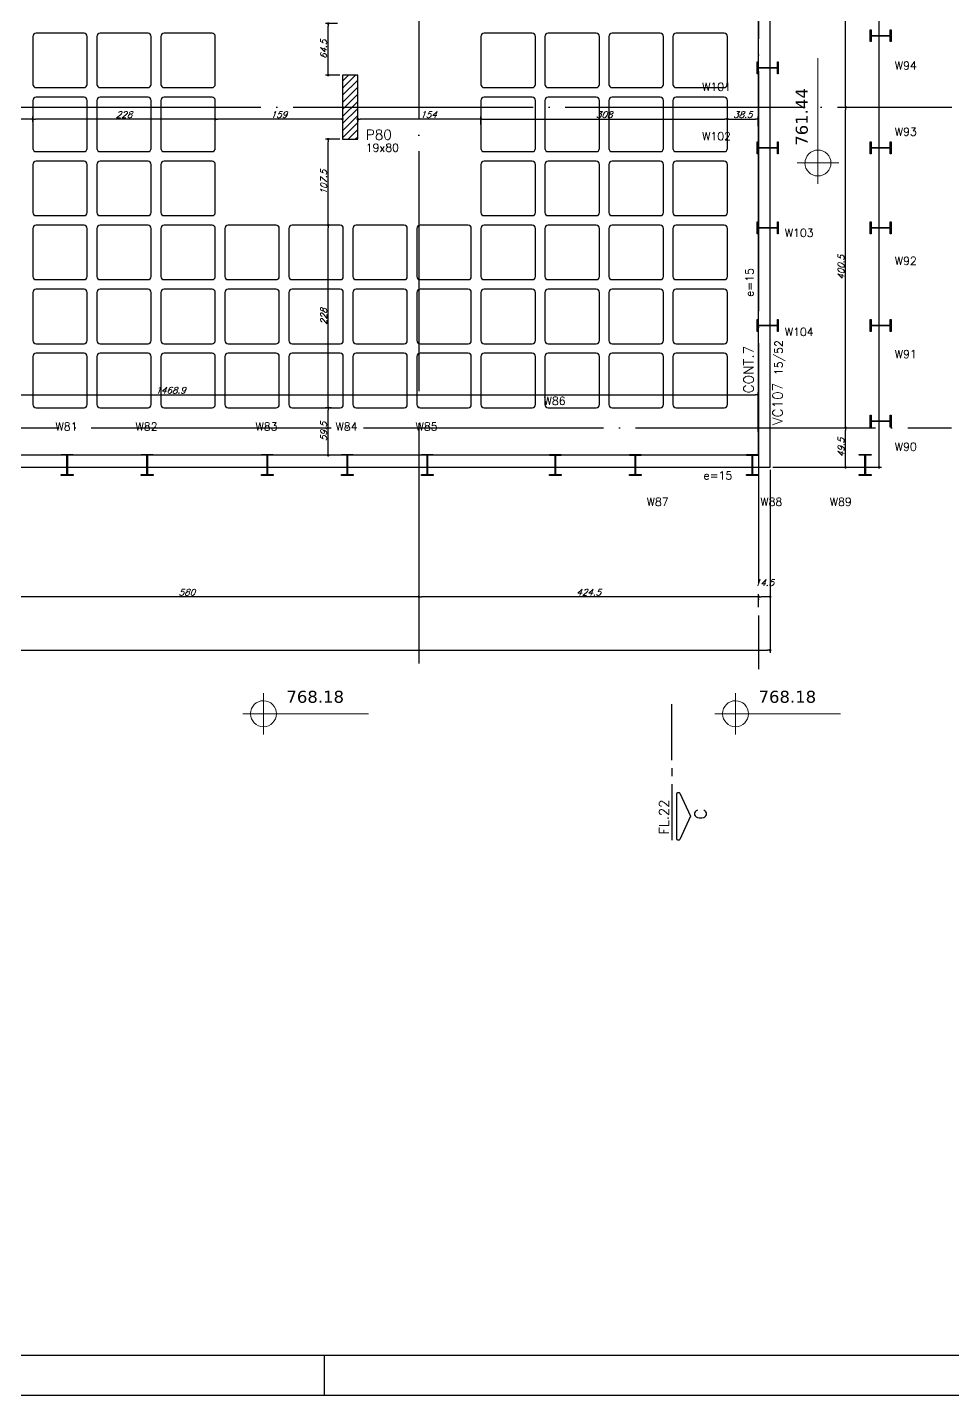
# Model space of a CAD drawing. Extents: x -4172 to 5482, y -2094 to 2406.
# Drawn here: x 2336 to 3492, y -2094 to -385 of the extents above; entities that cross this region are included whole.
import ezdxf
from ezdxf.enums import TextEntityAlignment as Align

# ---------------------------------------------------------------- set-up
doc = ezdxf.new("R2010")
doc.units = 0
doc.header["$LTSCALE"] = 50
doc.header["$MEASUREMENT"] = 0
doc.linetypes.add('EIXO', pattern=[6.8, 6, -0.4, 0, -0.4])
doc.layers.get('0').update_dxf_attribs({"linetype": 'CONTINUOUS'})
doc.layers.get('DEFPOINTS').update_dxf_attribs({"linetype": 'CONTINUOUS'})
for name, color, linetype in [('251', 5, 'CONTINUOUS'), ('F-CORTE-INDICAÇÃO', 4, 'CONTINUOUS'), ('F-COTAS', 106, 'CONTINUOUS'), ('F-CUBETA', 1, 'CONTINUOUS'), ('F-EIXO', 12, 'EIXO'), ('F-MARGEM', 1, 'CONTINUOUS'), ('F-PARC-DIM', 2, 'CONTINUOUS'), ('F-PARC-NOME', 4, 'CONTINUOUS'), ('F-PERFIL - W310x52', 4, 'CONTINUOUS'), ('F-PERFIL- W250x38.5', 4, 'CONTINUOUS'), ('F-PILARES-DIM', 172, 'CONTINUOUS'), ('F-PILARES-HACH', 174, 'CONTINUOUS'), ('F-PILARES-NOME', 170, 'CONTINUOUS'), ('F-PILARES-S', 170, 'CONTINUOUS'), ('F-TEXTO', 6, 'CONTINUOUS'), ('F-VIGAS', 3, 'CONTINUOUS'), ('F-VIGAS-DIM', 2, 'CONTINUOUS'), ('F-VIGAS-NOME', 4, 'CONTINUOUS')]:
    doc.layers.add(name, color=color, linetype=linetype)
doc.layers.add('A-ANNO-NOTE', color=253, linetype='CONTINUOUS', lineweight=9)
doc.styles.add('CP-TEXT-INCL', font='romans.shx', dxfattribs={"oblique": 20})
doc.styles.add('MCP', font='romans.shx')
doc.styles.add('ROMANS', font='romans.shx')
doc.styles.get("Standard").update_dxf_attribs({"font": 'ROMANS.SHX'})
doc.styles.add('Verdana_3', font='verdana.ttf', dxfattribs={"height": 20})
doc.dimstyles.new('CP-COTAS-50', dxfattribs={"dimscale": 0.64, "dimtxt": 12.5, "dimasz": 5, "dimexe": 5, "dimexo": 5, "dimgap": 2.5, "dimtad": 1, "dimdec": 1, "dimdsep": 46, "dimtxsty": 'CP-TEXT-INCL', "dimblk1": 'DOT', "dimblk2": 'DOT', "dimsah": 1, "dimcen": 9, "dimclrd": 256, "dimclre": 256, "dimclrt": 256, "dimadec": 0, "dimazin": 0, "dimtfac": 1, "dimtdec": 1, "dimtmove": 2, "dimatfit": 3, "dimldrblk": 'DOT', "dimfxl": 0, "dimtolj": 1, "dimarcsym": 0})

# ---------------------------------------------------------------- blocks, each defined once
blk = doc.blocks.new('_VAONER063650636500869008690')
at = {"layer": '251', "color": 1}
for p, q in [((-34, 30), (-34, -30)), ((30, 34), (-30, 34)), ((34, -30), (34, 30)), ((-30, -34), (30, -34))]:
    blk.add_line(p, q, dxfattribs=at)
for centre, start, end in [((-30, 30), 90, 180), ((30, 30), 0, 90), ((-30, -30), 180, 270), ((30, -30), 270, 0)]:
    blk.add_arc(centre, 4, start, end, dxfattribs=at)
blk = doc.blocks.new('*U6')
at = {"layer": 'F-EIXO'}
blk.add_line((0, 0), (0, -3027.9), dxfattribs=at)
at = {"layer": 'F-TEXTO', "style": 'ROMANS'}
blk.add_attdef('EIXO', text='', height=17.5, rotation=360, dxfattribs=at).set_placement((0, 28.2), align=Align.MIDDLE_CENTER)
blk = doc.blocks.new('*U4')
at = {"layer": 'F-EIXO'}
blk.add_line((0, 0), (7197, 0), dxfattribs=at)
at = {"layer": 'F-TEXTO', "style": 'ROMANS'}
blk.add_attdef('EIXO', text='', height=17.5, dxfattribs=at).set_placement((-28.2072, 0), align=Align.MIDDLE_CENTER)
blk = doc.blocks.new('*U5')
at = {"layer": 'F-EIXO'}
blk.add_line((0, 0), (7285, 0), dxfattribs=at)
at = {"layer": 'F-TEXTO', "style": 'ROMANS'}
blk.add_attdef('EIXO', text='', height=17.5, dxfattribs=at).set_placement((-28.2072, 0), align=Align.MIDDLE_CENTER)
blk = doc.blocks.new('*U12')
at = {"layer": 'F-EIXO'}
blk.add_line((0, 0), (0, -3127.9), dxfattribs=at)
at = {"layer": 'F-TEXTO', "style": 'ROMANS'}
blk.add_attdef('EIXO', text='', height=17.5, rotation=360, dxfattribs=at).set_placement((0, 28.2), align=Align.MIDDLE_CENTER)
blk = doc.blocks.new('*U24')
at = {"layer": 'F-CORTE-INDICAÇÃO'}
for p, q in [((70, 0), (0, 0)), ((80, 0), (90, 0)), ((100, 0), (170, 0))]:
    blk.add_line(p, q, dxfattribs=at)
blk.add_lwpolyline([(112, 6, -0.802585), (111.2, 9.8), (140, 23.3), (168.8, 9.8, -0.802585), (168, 6)], format="xyb", close=True, dxfattribs=at)
at = {"layer": 'F-CORTE-INDICAÇÃO', "style": 'ROMANS'}
blk.add_attdef('CORTE', text='', height=15, dxfattribs=at).set_placement((140, 35.8), align=Align.MIDDLE_CENTER)
at = {"layer": 'F-CORTE-INDICAÇÃO', "color": 2, "style": 'ROMANS'}
blk.add_attdef('FOLHA', text='', height=12, dxfattribs=at).set_placement((80.5, -10), align=Align.MIDDLE_CENTER)
blk = doc.blocks.new('A0-4L_900')
at = {"layer": 'F-MARGEM', "color": 2}
blk.add_line((137.4, 1), (137.4, 0), dxfattribs=at)
blk.add_lwpolyline([(0, 0), (0, 90), (192.9, 90), (192.9, 0)], close=True, dxfattribs=at)
at = {"layer": 'F-MARGEM', "color": 7}
blk.add_lwpolyline([(2.5, 89), (191.9, 89), (191.9, 1), (2.5, 1)], close=True, dxfattribs=at)
blk = doc.blocks.new('_DOT')
at = {"color": 0, "linetype": 'ByBlock'}
blk.add_line((-0.5, 0), (-1, 0), dxfattribs=at)
at = {"color": 0, "linetype": 'ByBlock', "const_width": 0.5}
blk.add_lwpolyline([(-0.25, 0, 1), (0.25, 0, 1)], format="xyb", close=True, dxfattribs=at)
blk = doc.blocks.new('*D46')
at = {"layer": 'DEFPOINTS', "color": 0, "linetype": 'Continuous', "transparency": 16777216}
for p in [(-3540, -934.5), (3264.5, -934.5), (3264.5, -1162.9)]:
    blk.add_point(p, dxfattribs=at)
at = {"layer": 'F-COTAS', "linetype": 'Continuous', "lineweight": -2, "transparency": 16777216}
for p, q in [((-3540, -937.7), (-3540, -1166.1)), ((3264.5, -937.7), (3264.5, -1166.1)), ((-3536.8, -1162.9), (3261.3, -1162.9))]:
    blk.add_line(p, q, dxfattribs=at)
at = {"layer": 'F-COTAS', "linetype": 'Continuous', "lineweight": -2, "transparency": 16777216, "xscale": 3.2, "yscale": 3.2, "zscale": 3.2, "rotation": 180}
blk.add_blockref('_DOT', (-3540, -1162.9), dxfattribs=at)
at = {"layer": 'F-COTAS', "linetype": 'Continuous', "lineweight": -2, "transparency": 16777216, "xscale": 3.2, "yscale": 3.2, "zscale": 3.2}
blk.add_blockref('_DOT', (3264.5, -1162.9), dxfattribs=at)
at = {"layer": 'F-COTAS', "linetype": 'Continuous', "transparency": 16777216, "insert": (-137.8, -1157.3), "char_height": 8, "attachment_point": 5, "style": 'CP-TEXT-INCL'}
blk.add_mtext('\\A1;6804.5', dxfattribs=at)
blk = doc.blocks.new('*D47')
at = {"layer": 'DEFPOINTS', "color": 0, "linetype": 'Continuous', "transparency": 16777216}
for p in [(3264.5, -934.5), (3250, -1096.2), (3250, -1112.5)]:
    blk.add_point(p, dxfattribs=at)
at = {"layer": 'F-COTAS', "linetype": 'Continuous', "lineweight": -2, "transparency": 16777216}
for p, q in [((3264.5, -937.7), (3264.5, -1099.4)), ((3250, -1109.3), (3250, -1093)), ((3261.3, -1096.2), (3253.2, -1096.2))]:
    blk.add_line(p, q, dxfattribs=at)
at = {"layer": 'F-COTAS', "linetype": 'Continuous', "lineweight": -2, "transparency": 16777216, "xscale": 3.2, "yscale": 3.2, "zscale": 3.2, "rotation": 180}
blk.add_blockref('_DOT', (3250, -1096.2), dxfattribs=at)
at = {"layer": 'F-COTAS', "linetype": 'Continuous', "lineweight": -2, "transparency": 16777216, "xscale": 3.2, "yscale": 3.2, "zscale": 3.2}
blk.add_blockref('_DOT', (3264.5, -1096.2), dxfattribs=at)
at = {"layer": 'F-COTAS', "linetype": 'Continuous', "transparency": 16777216, "insert": (3257.2, -1078.6), "char_height": 8, "attachment_point": 5, "style": 'CP-TEXT-INCL'}
blk.add_mtext('\\A1;14.5', dxfattribs=at)
blk = doc.blocks.new('*D48')
at = {"layer": 'DEFPOINTS', "color": 0, "linetype": 'Continuous', "transparency": 16777216}
for p in [(2825.5, -1096.2), (2825.5, -1096.2), (3250, -1112.5)]:
    blk.add_point(p, dxfattribs=at)
at = {"layer": 'F-COTAS', "linetype": 'Continuous', "lineweight": -2, "transparency": 16777216}
for p, q in [((3250, -1109.3), (3250, -1093)), ((3246.8, -1096.2), (2828.7, -1096.2))]:
    blk.add_line(p, q, dxfattribs=at)
at = {"layer": 'F-COTAS', "linetype": 'Continuous', "lineweight": -2, "transparency": 16777216, "xscale": 3.2, "yscale": 3.2, "zscale": 3.2, "rotation": 180}
blk.add_blockref('_DOT', (2825.5, -1096.2), dxfattribs=at)
at = {"layer": 'F-COTAS', "linetype": 'Continuous', "lineweight": -2, "transparency": 16777216, "xscale": 3.2, "yscale": 3.2, "zscale": 3.2}
blk.add_blockref('_DOT', (3250, -1096.2), dxfattribs=at)
at = {"layer": 'F-COTAS', "linetype": 'Continuous', "transparency": 16777216, "insert": (3037.7, -1090.6), "char_height": 8, "attachment_point": 5, "style": 'CP-TEXT-INCL'}
blk.add_mtext('\\A1;424.5', dxfattribs=at)
blk = doc.blocks.new('*D49')
at = {"layer": 'DEFPOINTS', "color": 0, "linetype": 'Continuous', "transparency": 16777216}
for p in [(2245.5, -1096.2), (2245.5, -1107.8), (2825.5, -1096.2)]:
    blk.add_point(p, dxfattribs=at)
at = {"layer": 'F-COTAS', "linetype": 'Continuous', "lineweight": -2, "transparency": 16777216}
for p, q in [((2245.5, -1104.6), (2245.5, -1093)), ((2822.3, -1096.2), (2248.7, -1096.2))]:
    blk.add_line(p, q, dxfattribs=at)
at = {"layer": 'F-COTAS', "linetype": 'Continuous', "lineweight": -2, "transparency": 16777216, "xscale": 3.2, "yscale": 3.2, "zscale": 3.2, "rotation": 180}
blk.add_blockref('_DOT', (2245.5, -1096.2), dxfattribs=at)
at = {"layer": 'F-COTAS', "linetype": 'Continuous', "lineweight": -2, "transparency": 16777216, "xscale": 3.2, "yscale": 3.2, "zscale": 3.2}
blk.add_blockref('_DOT', (2825.5, -1096.2), dxfattribs=at)
at = {"layer": 'F-COTAS', "linetype": 'Continuous', "transparency": 16777216, "insert": (2535.5, -1090.6), "char_height": 8, "attachment_point": 5, "style": 'CP-TEXT-INCL'}
blk.add_mtext('\\A1;580', dxfattribs=at)
blk = doc.blocks.new('*D69')
at = {"layer": 'DEFPOINTS', "color": 0, "linetype": 'Continuous', "transparency": 16777216}
for p in [(3249.5, 1664.5), (3400.5, 1664.5), (3264.5, -934.5)]:
    blk.add_point(p, dxfattribs=at)
at = {"layer": 'F-COTAS', "linetype": 'Continuous', "lineweight": -2, "transparency": 16777216}
for p, q in [((3252.7, 1664.5), (3403.7, 1664.5)), ((3400.5, -931.3), (3400.5, 1661.3)), ((3267.7, -934.5), (3403.7, -934.5))]:
    blk.add_line(p, q, dxfattribs=at)
at = {"layer": 'F-COTAS', "linetype": 'Continuous', "lineweight": -2, "transparency": 16777216, "xscale": 3.2, "yscale": 3.2, "zscale": 3.2}
for p, rotation in [((3400.5, 1664.5), 90), ((3400.5, -934.5), 270)]:
    blk.add_blockref('_DOT', p, dxfattribs=dict(at, rotation=rotation))
at = {"layer": 'F-COTAS', "linetype": 'Continuous', "transparency": 16777216, "insert": (3394.9, 365), "char_height": 8, "attachment_point": 5, "rotation": 90, "style": 'CP-TEXT-INCL'}
blk.add_mtext('\\A1;2599', dxfattribs=at)
blk = doc.blocks.new('*D70')
at = {"layer": 'DEFPOINTS', "color": 0, "linetype": 'Continuous', "transparency": 16777216}
for p in [(3353, -885), (3358.7, -885), (3264.5, -934.5)]:
    blk.add_point(p, dxfattribs=at)
at = {"layer": 'F-COTAS', "linetype": 'Continuous', "lineweight": -2, "transparency": 16777216}
for p, q in [((3356.2, -885), (3361.9, -885)), ((3358.7, -931.3), (3358.7, -888.2)), ((3267.7, -934.5), (3361.9, -934.5))]:
    blk.add_line(p, q, dxfattribs=at)
at = {"layer": 'F-COTAS', "linetype": 'Continuous', "lineweight": -2, "transparency": 16777216, "xscale": 3.2, "yscale": 3.2, "zscale": 3.2}
for p, rotation in [((3358.7, -885), 90), ((3358.7, -934.5), 270)]:
    blk.add_blockref('_DOT', p, dxfattribs=dict(at, rotation=rotation))
at = {"layer": 'F-COTAS', "linetype": 'Continuous', "transparency": 16777216, "insert": (3353.1, -909.8), "char_height": 8, "attachment_point": 5, "rotation": 90, "style": 'CP-TEXT-INCL'}
blk.add_mtext('\\A1;49.5', dxfattribs=at)
blk = doc.blocks.new('*D71')
at = {"layer": 'DEFPOINTS', "color": 0, "linetype": 'Continuous', "transparency": 16777216}
for p in [(3358.7, -484.5), (3358.7, -484.5), (3353, -885)]:
    blk.add_point(p, dxfattribs=at)
at = {"layer": 'F-COTAS', "linetype": 'Continuous', "lineweight": -2, "transparency": 16777216}
for p, q in [((3358.7, -881.8), (3358.7, -487.7)), ((3356.2, -885), (3361.9, -885))]:
    blk.add_line(p, q, dxfattribs=at)
at = {"layer": 'F-COTAS', "linetype": 'Continuous', "lineweight": -2, "transparency": 16777216, "xscale": 3.2, "yscale": 3.2, "zscale": 3.2}
for p, rotation in [((3358.7, -484.5), 90), ((3358.7, -885), 270)]:
    blk.add_blockref('_DOT', p, dxfattribs=dict(at, rotation=rotation))
at = {"layer": 'F-COTAS', "linetype": 'Continuous', "transparency": 16777216, "insert": (3353.1, -684.8), "char_height": 8, "attachment_point": 5, "rotation": 90, "style": 'CP-TEXT-INCL'}
blk.add_mtext('\\A1;400.5', dxfattribs=at)
blk = doc.blocks.new('*D72')
at = {"layer": 'DEFPOINTS', "color": 0, "linetype": 'Continuous', "transparency": 16777216}
for p in [(3358.7, -117), (3374.7, -117), (3358.7, -484.5)]:
    blk.add_point(p, dxfattribs=at)
at = {"layer": 'F-COTAS', "linetype": 'Continuous', "lineweight": -2, "transparency": 16777216}
for p, q in [((3371.5, -117), (3355.5, -117)), ((3358.7, -481.3), (3358.7, -120.2))]:
    blk.add_line(p, q, dxfattribs=at)
at = {"layer": 'F-COTAS', "linetype": 'Continuous', "lineweight": -2, "transparency": 16777216, "xscale": 3.2, "yscale": 3.2, "zscale": 3.2}
for p, rotation in [((3358.7, -117), 90), ((3358.7, -484.5), 270)]:
    blk.add_blockref('_DOT', p, dxfattribs=dict(at, rotation=rotation))
at = {"layer": 'F-COTAS', "linetype": 'Continuous', "transparency": 16777216, "insert": (3353.1, -300.8), "char_height": 8, "attachment_point": 5, "rotation": 90, "style": 'CP-TEXT-INCL'}
blk.add_mtext('\\A1;367.5', dxfattribs=at)
blk = doc.blocks.new('*D189')
at = {"layer": 'DEFPOINTS', "color": 0, "linetype": 'Continuous', "transparency": 16777216}
for p in [(2749, -496.9), (2749, -499.3), (2903, -496.9)]:
    blk.add_point(p, dxfattribs=at)
at = {"layer": 'F-COTAS', "linetype": 'Continuous', "lineweight": -2, "transparency": 16777216}
for p, q in [((2749, -500.1), (2749, -502.5)), ((2899.8, -499.3), (2752.2, -499.3)), ((2903, -500.1), (2903, -502.5))]:
    blk.add_line(p, q, dxfattribs=at)
at = {"layer": 'F-COTAS', "linetype": 'Continuous', "lineweight": -2, "transparency": 16777216, "xscale": 3.2, "yscale": 3.2, "zscale": 3.2, "rotation": 180}
blk.add_blockref('_DOT', (2749, -499.3), dxfattribs=at)
at = {"layer": 'F-COTAS', "linetype": 'Continuous', "lineweight": -2, "transparency": 16777216, "xscale": 3.2, "yscale": 3.2, "zscale": 3.2}
blk.add_blockref('_DOT', (2903, -499.3), dxfattribs=at)
at = {"layer": 'F-COTAS', "linetype": 'Continuous', "transparency": 16777216, "insert": (2837.4, -493.7), "char_height": 8, "attachment_point": 5, "style": 'CP-TEXT-INCL'}
blk.add_mtext('\\A1;154', dxfattribs=at)
blk = doc.blocks.new('*D190')
at = {"layer": 'DEFPOINTS', "color": 0, "linetype": 'Continuous', "transparency": 16777216}
for p in [(2903, -509.3), (3211, -499.3), (3211, -509.3)]:
    blk.add_point(p, dxfattribs=at)
at = {"layer": 'F-COTAS', "linetype": 'Continuous', "lineweight": -2, "transparency": 16777216}
for p, q in [((2903, -506.1), (2903, -496.1)), ((2906.2, -499.3), (3207.8, -499.3)), ((3211, -506.1), (3211, -496.1))]:
    blk.add_line(p, q, dxfattribs=at)
at = {"layer": 'F-COTAS', "linetype": 'Continuous', "lineweight": -2, "transparency": 16777216, "xscale": 3.2, "yscale": 3.2, "zscale": 3.2, "rotation": 180}
blk.add_blockref('_DOT', (2903, -499.3), dxfattribs=at)
at = {"layer": 'F-COTAS', "linetype": 'Continuous', "lineweight": -2, "transparency": 16777216, "xscale": 3.2, "yscale": 3.2, "zscale": 3.2}
blk.add_blockref('_DOT', (3211, -499.3), dxfattribs=at)
at = {"layer": 'F-COTAS', "linetype": 'Continuous', "transparency": 16777216, "insert": (3057, -493.7), "char_height": 8, "attachment_point": 5, "style": 'CP-TEXT-INCL'}
blk.add_mtext('\\A1;308', dxfattribs=at)
blk = doc.blocks.new('*D191')
at = {"layer": 'DEFPOINTS', "color": 0, "linetype": 'Continuous', "transparency": 16777216}
for p in [(3211, -511.3), (3249.5, -499.3), (3249.5, -511.3)]:
    blk.add_point(p, dxfattribs=at)
at = {"layer": 'F-COTAS', "linetype": 'Continuous', "lineweight": -2, "transparency": 16777216}
for p, q in [((3211, -508.1), (3211, -496.1)), ((3214.2, -499.3), (3246.3, -499.3)), ((3249.5, -508.1), (3249.5, -496.1))]:
    blk.add_line(p, q, dxfattribs=at)
at = {"layer": 'F-COTAS', "linetype": 'Continuous', "lineweight": -2, "transparency": 16777216, "xscale": 3.2, "yscale": 3.2, "zscale": 3.2, "rotation": 180}
blk.add_blockref('_DOT', (3211, -499.3), dxfattribs=at)
at = {"layer": 'F-COTAS', "linetype": 'Continuous', "lineweight": -2, "transparency": 16777216, "xscale": 3.2, "yscale": 3.2, "zscale": 3.2}
blk.add_blockref('_DOT', (3249.5, -499.3), dxfattribs=at)
at = {"layer": 'F-COTAS', "linetype": 'Continuous', "transparency": 16777216, "insert": (3230.2, -493.7), "char_height": 8, "attachment_point": 5, "style": 'CP-TEXT-INCL'}
blk.add_mtext('\\A1;38.5', dxfattribs=at)
blk = doc.blocks.new('*D192')
at = {"layer": 'DEFPOINTS', "color": 0, "linetype": 'Continuous', "transparency": 16777216}
for p in [(2571, -499.3), (2571, -499.3), (2730, -499.3)]:
    blk.add_point(p, dxfattribs=at)
at = {"layer": 'F-COTAS', "linetype": 'Continuous', "lineweight": -2, "transparency": 16777216}
blk.add_line((2726.8, -499.3), (2574.2, -499.3), dxfattribs=at)
at = {"layer": 'F-COTAS', "linetype": 'Continuous', "lineweight": -2, "transparency": 16777216, "xscale": 3.2, "yscale": 3.2, "zscale": 3.2, "rotation": 180}
blk.add_blockref('_DOT', (2571, -499.3), dxfattribs=at)
at = {"layer": 'F-COTAS', "linetype": 'Continuous', "lineweight": -2, "transparency": 16777216, "xscale": 3.2, "yscale": 3.2, "zscale": 3.2}
blk.add_blockref('_DOT', (2730, -499.3), dxfattribs=at)
at = {"layer": 'F-COTAS', "linetype": 'Continuous', "transparency": 16777216, "insert": (2650.5, -493.7), "char_height": 8, "attachment_point": 5, "style": 'CP-TEXT-INCL'}
blk.add_mtext('\\A1;159', dxfattribs=at)
blk = doc.blocks.new('*D193')
at = {"layer": 'DEFPOINTS', "color": 0, "linetype": 'Continuous', "transparency": 16777216}
for p in [(2343, -499.3), (2343, -506), (2571, -506)]:
    blk.add_point(p, dxfattribs=at)
at = {"layer": 'F-COTAS', "linetype": 'Continuous', "lineweight": -2, "transparency": 16777216}
for p, q in [((2343, -502.8), (2343, -496.1)), ((2567.8, -499.3), (2346.2, -499.3)), ((2571, -502.8), (2571, -496.1))]:
    blk.add_line(p, q, dxfattribs=at)
at = {"layer": 'F-COTAS', "linetype": 'Continuous', "lineweight": -2, "transparency": 16777216, "xscale": 3.2, "yscale": 3.2, "zscale": 3.2, "rotation": 180}
blk.add_blockref('_DOT', (2343, -499.3), dxfattribs=at)
at = {"layer": 'F-COTAS', "linetype": 'Continuous', "lineweight": -2, "transparency": 16777216, "xscale": 3.2, "yscale": 3.2, "zscale": 3.2}
blk.add_blockref('_DOT', (2571, -499.3), dxfattribs=at)
at = {"layer": 'F-COTAS', "linetype": 'Continuous', "transparency": 16777216, "insert": (2457, -493.7), "char_height": 8, "attachment_point": 5, "style": 'CP-TEXT-INCL'}
blk.add_mtext('\\A1;228', dxfattribs=at)
blk = doc.blocks.new('*D194')
at = {"layer": 'DEFPOINTS', "color": 0, "linetype": 'Continuous', "transparency": 16777216}
for p in [(2270, -499.3), (2270, -503.8), (2343, -506)]:
    blk.add_point(p, dxfattribs=at)
at = {"layer": 'F-COTAS', "linetype": 'Continuous', "lineweight": -2, "transparency": 16777216}
for p, q in [((2270, -500.6), (2270, -496.1)), ((2339.8, -499.3), (2273.2, -499.3)), ((2343, -502.8), (2343, -496.1))]:
    blk.add_line(p, q, dxfattribs=at)
at = {"layer": 'F-COTAS', "linetype": 'Continuous', "lineweight": -2, "transparency": 16777216, "xscale": 3.2, "yscale": 3.2, "zscale": 3.2, "rotation": 180}
blk.add_blockref('_DOT', (2270, -499.3), dxfattribs=at)
at = {"layer": 'F-COTAS', "linetype": 'Continuous', "lineweight": -2, "transparency": 16777216, "xscale": 3.2, "yscale": 3.2, "zscale": 3.2}
blk.add_blockref('_DOT', (2343, -499.3), dxfattribs=at)
at = {"layer": 'F-COTAS', "linetype": 'Continuous', "transparency": 16777216, "insert": (2306.5, -493.7), "char_height": 8, "attachment_point": 5, "style": 'CP-TEXT-INCL'}
blk.add_mtext('\\A1;73', dxfattribs=at)
blk = doc.blocks.new('*D200')
at = {"layer": 'DEFPOINTS', "color": 0, "linetype": 'Continuous', "transparency": 16777216}
for p in [(2712.1, -860), (2714.1, -860), (2714.1, -919.5)]:
    blk.add_point(p, dxfattribs=at)
at = {"layer": 'F-COTAS', "linetype": 'Continuous', "lineweight": -2, "transparency": 16777216}
for p, q in [((2710.9, -860), (2708.9, -860)), ((2712.1, -916.3), (2712.1, -863.2)), ((2710.9, -919.5), (2708.9, -919.5))]:
    blk.add_line(p, q, dxfattribs=at)
at = {"layer": 'F-COTAS', "linetype": 'Continuous', "lineweight": -2, "transparency": 16777216, "xscale": 3.2, "yscale": 3.2, "zscale": 3.2}
for p, rotation in [((2712.1, -860), 90), ((2712.1, -919.5), 270)]:
    blk.add_blockref('_DOT', p, dxfattribs=dict(at, rotation=rotation))
at = {"layer": 'F-COTAS', "linetype": 'Continuous', "transparency": 16777216, "insert": (2706.5, -889.8), "char_height": 8, "attachment_point": 5, "rotation": 90, "style": 'CP-TEXT-INCL'}
blk.add_mtext('\\A1;59.5', dxfattribs=at)
blk = doc.blocks.new('*D201')
at = {"layer": 'DEFPOINTS', "color": 0, "linetype": 'Continuous', "transparency": 16777216}
for p in [(2712.1, -632), (2719.5, -632), (2719.5, -860)]:
    blk.add_point(p, dxfattribs=at)
at = {"layer": 'F-COTAS', "linetype": 'Continuous', "lineweight": -2, "transparency": 16777216}
for p, q in [((2716.3, -632), (2708.9, -632)), ((2712.1, -856.8), (2712.1, -635.2)), ((2716.3, -860), (2708.9, -860))]:
    blk.add_line(p, q, dxfattribs=at)
at = {"layer": 'F-COTAS', "linetype": 'Continuous', "lineweight": -2, "transparency": 16777216, "xscale": 3.2, "yscale": 3.2, "zscale": 3.2}
for p, rotation in [((2712.1, -632), 90), ((2712.1, -860), 270)]:
    blk.add_blockref('_DOT', p, dxfattribs=dict(at, rotation=rotation))
at = {"layer": 'F-COTAS', "linetype": 'Continuous', "transparency": 16777216, "insert": (2706.5, -746), "char_height": 8, "attachment_point": 5, "rotation": 90, "style": 'CP-TEXT-INCL'}
blk.add_mtext('\\A1;228', dxfattribs=at)
blk = doc.blocks.new('*D202')
at = {"layer": 'DEFPOINTS', "color": 0, "linetype": 'Continuous', "transparency": 16777216}
for p in [(2712.1, -524.5), (2730, -524.5), (2720.9, -632)]:
    blk.add_point(p, dxfattribs=at)
at = {"layer": 'F-COTAS', "linetype": 'Continuous', "lineweight": -2, "transparency": 16777216}
for p, q in [((2726.8, -524.5), (2708.9, -524.5)), ((2712.1, -628.8), (2712.1, -527.7)), ((2717.7, -632), (2708.9, -632))]:
    blk.add_line(p, q, dxfattribs=at)
at = {"layer": 'F-COTAS', "linetype": 'Continuous', "lineweight": -2, "transparency": 16777216, "xscale": 3.2, "yscale": 3.2, "zscale": 3.2}
for p, rotation in [((2712.1, -524.5), 90), ((2712.1, -632), 270)]:
    blk.add_blockref('_DOT', p, dxfattribs=dict(at, rotation=rotation))
at = {"layer": 'F-COTAS', "linetype": 'Continuous', "transparency": 16777216, "insert": (2706.5, -578.3), "char_height": 8, "attachment_point": 5, "rotation": 90, "style": 'CP-TEXT-INCL'}
blk.add_mtext('\\A1;107.5', dxfattribs=at)
blk = doc.blocks.new('*D203')
at = {"layer": 'DEFPOINTS', "color": 0, "linetype": 'Continuous', "transparency": 16777216}
for p in [(2712.1, -380), (2727, -380), (2730, -444.5)]:
    blk.add_point(p, dxfattribs=at)
at = {"layer": 'F-COTAS', "linetype": 'Continuous', "lineweight": -2, "transparency": 16777216}
for p, q in [((2723.8, -380), (2708.9, -380)), ((2712.1, -441.3), (2712.1, -383.2)), ((2726.8, -444.5), (2708.9, -444.5))]:
    blk.add_line(p, q, dxfattribs=at)
at = {"layer": 'F-COTAS', "linetype": 'Continuous', "lineweight": -2, "transparency": 16777216, "xscale": 3.2, "yscale": 3.2, "zscale": 3.2}
for p, rotation in [((2712.1, -380), 90), ((2712.1, -444.5), 270)]:
    blk.add_blockref('_DOT', p, dxfattribs=dict(at, rotation=rotation))
at = {"layer": 'F-COTAS', "linetype": 'Continuous', "transparency": 16777216, "insert": (2706.5, -412.3), "char_height": 8, "attachment_point": 5, "rotation": 90, "style": 'CP-TEXT-INCL'}
blk.add_mtext('\\A1;64.5', dxfattribs=at)
blk = doc.blocks.new('*D213')
at = {"layer": 'DEFPOINTS', "color": 0, "linetype": 'Continuous', "transparency": 16777216}
for p in [(3249.5, -843.8), (3249.5, -893.5), (1780.6, -919.5)]:
    blk.add_point(p, dxfattribs=at)
at = {"layer": 'F-COTAS', "linetype": 'Continuous', "lineweight": -2, "transparency": 16777216}
for p, q in [((1780.6, -916.3), (1780.6, -840.6)), ((1783.8, -843.8), (3246.3, -843.8)), ((3249.5, -890.3), (3249.5, -840.6))]:
    blk.add_line(p, q, dxfattribs=at)
at = {"layer": 'F-COTAS', "linetype": 'Continuous', "lineweight": -2, "transparency": 16777216, "xscale": 3.2, "yscale": 3.2, "zscale": 3.2, "rotation": 180}
blk.add_blockref('_DOT', (1780.6, -843.8), dxfattribs=at)
at = {"layer": 'F-COTAS', "linetype": 'Continuous', "lineweight": -2, "transparency": 16777216, "xscale": 3.2, "yscale": 3.2, "zscale": 3.2}
blk.add_blockref('_DOT', (3249.5, -843.8), dxfattribs=at)
at = {"layer": 'F-COTAS', "linetype": 'Continuous', "transparency": 16777216, "insert": (2515.1, -838.2), "char_height": 8, "attachment_point": 5, "style": 'CP-TEXT-INCL'}
blk.add_mtext('\\A1;1468.9', dxfattribs=at)
blk = doc.blocks.new('LGN-COTA - LGN-COTA-475391-Térreo')
at = {"layer": 'A-ANNO-NOTE'}
for p, q in [((-0.009, -0.238), (-0.009, 0.28)), ((-0.268, 0.021), (1.302, 0.021))]:
    blk.add_line(p, q, dxfattribs=at)
for centre, start, end in [((-0.009, 0.022), 90, 180), ((-0.009, 0.021), 360, 90), ((-0.009, 0.021), 180, 270), ((-0.009, 0.021), 270, 0)]:
    blk.add_arc(centre, 0.162, start, end, dxfattribs=at)
blk = doc.blocks.new('LGN-COTA E LEGENDA - LGN-COTA E LEGENDA-473137-Térreo')
at = {"layer": 'A-ANNO-NOTE'}
for p, q in [((-0.009, -0.238), (-0.009, 0.28)), ((-0.268, 0.021), (1.302, 0.021))]:
    blk.add_line(p, q, dxfattribs=at)
for centre, start, end in [((-0.009, 0.022), 90, 180), ((-0.009, 0.021), 360, 90), ((-0.009, 0.021), 180, 270), ((-0.009, 0.021), 270, 0)]:
    blk.add_arc(centre, 0.162, start, end, dxfattribs=at)
blk = doc.blocks.new('zw$7512')
at = {"layer": 'A-ANNO-NOTE', "xscale": 100, "yscale": 100, "zscale": 100, "rotation": 89.9999999999999}
blk.add_blockref('LGN-COTA E LEGENDA - LGN-COTA E LEGENDA-473137-Térreo', (3525.8, -767.3), dxfattribs=at)
at = {"layer": 'A-ANNO-NOTE', "xscale": 100, "yscale": 100, "zscale": 100}
for p in [(2831.6, -1458.5), (3421.6, -1458.5)]:
    blk.add_blockref('LGN-COTA - LGN-COTA-475391-Térreo', p, dxfattribs=at)
at = {"layer": 'A-ANNO-NOTE', "style": 'Verdana_3'}
blk.add_text('761.44', height=15, rotation=90, dxfattribs=at).set_placement((3510.9, -746.7))
for p in [(2859.4, -1442.7), (3449.4, -1442.7)]:
    blk.add_text('768.18', height=15, dxfattribs=at).set_placement(p)
blk = doc.blocks.new('A$C44D756D9')
at = {"layer": 'F-PERFIL- W250x38.5', "linetype": 'Continuous'}
for points in [[(6740.6, -1877.4), (6740.6, -1892.1), (6739.5, -1892.1), (6739.5, -1885.1), (6715.5, -1885.1), (6715.5, -1892.1), (6714.4, -1892.1), (6714.4, -1877.4), (6715.5, -1877.4), (6715.5, -1884.4), (6739.5, -1884.4), (6739.5, -1877.4)], [(6599.6, -1917.4), (6599.6, -1932.1), (6598.5, -1932.1), (6598.5, -1925.1), (6574.5, -1925.1), (6574.5, -1932.1), (6573.4, -1932.1), (6573.4, -1917.4), (6574.5, -1917.4), (6574.5, -1924.4), (6598.5, -1924.4), (6598.5, -1917.4)], [(6599.6, -2017.4), (6599.6, -2032.1), (6598.5, -2032.1), (6598.5, -2025.1), (6574.5, -2025.1), (6574.5, -2032.1), (6573.4, -2032.1), (6573.4, -2017.4), (6574.5, -2017.4), (6574.5, -2024.4), (6598.5, -2024.4), (6598.5, -2017.4)], [(6740.6, -2017.4), (6740.6, -2032.1), (6739.5, -2032.1), (6739.5, -2025.1), (6715.5, -2025.1), (6715.5, -2032.1), (6714.4, -2032.1), (6714.4, -2017.4), (6715.5, -2017.4), (6715.5, -2024.4), (6739.5, -2024.4), (6739.5, -2017.4)], [(6599.6, -2117.4), (6599.6, -2132.1), (6598.5, -2132.1), (6598.5, -2125.1), (6574.5, -2125.1), (6574.5, -2132.1), (6573.4, -2132.1), (6573.4, -2117.4), (6574.5, -2117.4), (6574.5, -2124.4), (6598.5, -2124.4), (6598.5, -2117.4)], [(6740.6, -2117.4), (6740.6, -2132.1), (6739.5, -2132.1), (6739.5, -2125.1), (6715.5, -2125.1), (6715.5, -2132.1), (6714.4, -2132.1), (6714.4, -2117.4), (6715.5, -2117.4), (6715.5, -2124.4), (6739.5, -2124.4), (6739.5, -2117.4)], [(6599.6, -2239.4), (6599.6, -2254.1), (6598.5, -2254.1), (6598.5, -2247.1), (6574.5, -2247.1), (6574.5, -2254.1), (6573.4, -2254.1), (6573.4, -2239.4), (6574.5, -2239.4), (6574.5, -2246.4), (6598.5, -2246.4), (6598.5, -2239.4)], [(6740.6, -2239.4), (6740.6, -2254.1), (6739.5, -2254.1), (6739.5, -2247.1), (6715.5, -2247.1), (6715.5, -2254.1), (6714.4, -2254.1), (6714.4, -2239.4), (6715.5, -2239.4), (6715.5, -2246.4), (6739.5, -2246.4), (6739.5, -2239.4)], [(6740.6, -2359), (6740.6, -2373.7), (6739.5, -2373.7), (6739.5, -2366.7), (6715.5, -2366.7), (6715.5, -2373.7), (6714.4, -2373.7), (6714.4, -2359), (6715.5, -2359), (6715.5, -2366), (6739.5, -2366), (6739.5, -2359)], [(5718.3, -2434.1), (5703.6, -2434.1), (5703.6, -2433), (5710.7, -2433), (5710.7, -2409), (5703.6, -2409), (5703.6, -2407.9), (5718.3, -2407.9), (5718.3, -2409), (5711.3, -2409), (5711.3, -2433), (5718.3, -2433)], [(5818.3, -2434.1), (5803.6, -2434.1), (5803.6, -2433), (5810.7, -2433), (5810.7, -2409), (5803.6, -2409), (5803.6, -2407.9), (5818.3, -2407.9), (5818.3, -2409), (5811.3, -2409), (5811.3, -2433), (5818.3, -2433)], [(5968.3, -2434.1), (5953.6, -2434.1), (5953.6, -2433), (5960.7, -2433), (5960.7, -2409), (5953.6, -2409), (5953.6, -2407.9), (5968.3, -2407.9), (5968.3, -2409), (5961.3, -2409), (5961.3, -2433), (5968.3, -2433)], [(6068.3, -2434.1), (6053.6, -2434.1), (6053.6, -2433), (6060.7, -2433), (6060.7, -2409), (6053.6, -2409), (6053.6, -2407.9), (6068.3, -2407.9), (6068.3, -2409), (6061.3, -2409), (6061.3, -2433), (6068.3, -2433)], [(6168.3, -2434.1), (6153.6, -2434.1), (6153.6, -2433), (6160.7, -2433), (6160.7, -2409), (6153.6, -2409), (6153.6, -2407.9), (6168.3, -2407.9), (6168.3, -2409), (6161.3, -2409), (6161.3, -2433), (6168.3, -2433)], [(6328.3, -2434.1), (6313.6, -2434.1), (6313.6, -2433), (6320.7, -2433), (6320.7, -2409.1), (6313.6, -2409.1), (6313.6, -2407.9), (6328.3, -2407.9), (6328.3, -2409.1), (6321.3, -2409.1), (6321.3, -2433), (6328.3, -2433)], [(6428.3, -2434.1), (6413.6, -2434.1), (6413.6, -2433), (6420.7, -2433), (6420.7, -2409.1), (6413.6, -2409.1), (6413.6, -2407.9), (6428.3, -2407.9), (6428.3, -2409.1), (6421.3, -2409.1), (6421.3, -2433), (6428.3, -2433)], [(6574.5, -2434.1), (6559.8, -2434.1), (6559.8, -2433), (6566.8, -2433), (6566.8, -2409.1), (6559.8, -2409.1), (6559.8, -2407.9), (6574.5, -2407.9), (6574.5, -2409.1), (6567.4, -2409.1), (6567.4, -2433), (6574.5, -2433)], [(6700.8, -2407.9), (6715.5, -2407.9), (6715.5, -2409), (6708.5, -2409), (6708.5, -2433), (6715.5, -2433), (6715.5, -2434.1), (6700.8, -2434.1), (6700.8, -2433), (6707.8, -2433), (6707.8, -2409), (6700.8, -2409)]]:
    blk.add_lwpolyline(points, close=True, dxfattribs=at)
at = {"layer": 'F-PILARES-NOME'}
for s, p in [('W94', (6745.2, -1927)), ('W101', (6504.5, -1953.5)), ('W93', (6745.2, -2009.6)), ('W102', (6504.5, -2015.3)), ('W103', (6607.8, -2136)), ('W92', (6745.2, -2171.1)), ('W104', (6607.8, -2259.8)), ('W91', (6745.2, -2287.5)), ('W86', (6306.4, -2346)), ('W81', (5696.4, -2378)), ('W82', (5796.4, -2378)), ('W83', (5946.4, -2378)), ('W84', (6046.4, -2378)), ('W85', (6146.4, -2378)), ('W90', (6745.2, -2403.3)), ('W87', (6435.1, -2472.1)), ('W88', (6577.2, -2472.1)), ('W89', (6664, -2472.1))]:
    blk.add_text(s, height=10, dxfattribs=at).set_placement(p)

msp = doc.modelspace()

# ---------------------------------------------------------------- hatches: boundary and pattern name
at = {"layer": 'F-PILARES-HACH', "linetype": 'Continuous'}
h = msp.add_hatch(dxfattribs=at)
h.set_pattern_fill('ANSI31', color=256, scale=50, style=0)
h.paths.add_polyline_path([(2730, -524.5), (2749, -524.5), (2749, -444.5), (2730, -444.5)], flags=16)

# ---------------------------------------------------------------- linework, layer by layer
at = {"layer": 'F-PILARES-S', "linetype": 'Continuous'}
msp.add_lwpolyline([(2730, -524.5), (2749, -524.5), (2749, -444.5), (2730, -444.5), (2730, -524.5)], dxfattribs=at)
at = {"layer": 'F-VIGAS'}
for points in [[(645.5, -498.5), (740.5, -498.5), (740.5, -658.972), (745.5, -658.972), (745.5, -964.5), (1545.33, -964.5), (1781.58, -934.5), (3264.5, -934.5), (3264.5, -275.5)], [(3249.5, -275.5), (3249.5, -919.5), (1780.632, -919.5), (1544.382, -949.5), (760.5, -949.5), (760.5, -479.5), (645.5, -479.5)]]:
    msp.add_lwpolyline(points, dxfattribs=at)

# ---------------------------------------------------------------- block references
at = {"layer": 'A-ANNO-NOTE', "linetype": 'Continuous'}
msp.add_blockref('zw$7512', (-199.5, 214), dxfattribs=at)
at = {"layer": 'F-CORTE-INDICAÇÃO', "linetype": 'Continuous'}
ref = msp.add_blockref('*U24', (3141.654, -1230.597), dxfattribs=dict(at, rotation=270))
ref.add_attrib('FOLHA', 'FL.22', dxfattribs={"color": 2, "height": 12, "rotation": 90, "style": 'ROMANS'}).set_placement((3131.654, -1371.624), align=Align.MIDDLE_CENTER)
ref.add_attrib('CORTE', 'C', dxfattribs={"height": 15, "rotation": 90, "style": 'ROMANS'}).set_placement((3177.417, -1367.74), align=Align.MIDDLE_CENTER)
at = {"layer": 'F-CUBETA'}
for p in [(2377, -426), (2457, -426), (2537, -426), (2937, -426), (3017, -426), (3097, -426), (3177, -426), (2377, -506), (2457, -506), (2537, -506), (2937, -506), (3017, -506), (3097, -506), (3177, -506), (2377, -586), (2457, -586), (2537, -586), (2937, -586), (3017, -586), (3097, -586), (3177, -586), (2377, -666), (2457, -666), (2537, -666), (2617, -666), (2697, -666), (2777, -666), (2857, -666), (2937, -666), (3017, -666), (3097, -666), (3177, -666), (2377, -746), (2457, -746), (2537, -746), (2617, -746), (2697, -746), (2777, -746), (2857, -746), (2937, -746), (3017, -746), (3097, -746), (3177, -746), (2377, -826), (2457, -826), (2537, -826), (2617, -826), (2697, -826), (2777, -826), (2857, -826), (2937, -826), (3017, -826), (3097, -826), (3177, -826)]:
    msp.add_blockref('_VAONER063650636500869008690', p, dxfattribs=at)
at = {"layer": 'F-EIXO', "linetype": 'Continuous'}
for name, p in [('*U12', (3250, 1941.357)), ('*U6', (2825.5, 1841.357)), ('*U5', (-3793.715, -484.5)), ('*U4', (-3705.761, -885))]:
    msp.add_blockref(name, p, dxfattribs=at)
at = {"layer": 'F-MARGEM', "linetype": 'Continuous', "xscale": 50, "yscale": 50, "zscale": 50}
msp.add_blockref('A0-4L_900', (-4162.872, -2094.493), dxfattribs=at)
at = {"layer": 'F-PERFIL - W310x52'}
msp.add_blockref('A$C44D756D9', (-3325, 1489.5), dxfattribs=at)

# ---------------------------------------------------------------- texts
at = {"layer": 'F-PARC-DIM', "style": 'MCP'}
msp.add_text('e=15', height=10, rotation=90, dxfattribs=at).set_placement((3243.745, -721.587))
msp.add_text('e=15', height=10, dxfattribs=at).set_placement((3181.109, -949.742))
at = {"layer": 'F-PARC-NOME', "style": 'MCP'}
msp.add_text('CONT.7', height=12.5, rotation=90, dxfattribs=at).set_placement((3243.745, -842.087))
at = {"layer": 'F-PILARES-DIM', "linetype": 'Continuous', "style": 'MCP'}
msp.add_text('19x80', height=10, dxfattribs=at).set_placement((2759.055, -540.081))
at = {"layer": 'F-PILARES-NOME', "linetype": 'Continuous', "style": 'MCP'}
msp.add_text('P80', height=12.5, dxfattribs=at).set_placement((2759.055, -525.081))
at = {"layer": 'F-VIGAS-DIM', "linetype": 'Continuous', "style": 'MCP'}
msp.add_text('15/52', height=10, rotation=90, dxfattribs=at).set_placement((3280.038, -819.337))
at = {"layer": 'F-VIGAS-NOME', "linetype": 'Continuous', "style": 'MCP'}
msp.add_text('VC107', height=12.5, rotation=90, dxfattribs=at).set_placement((3280.038, -881.837))

# ---------------------------------------------------------------- dimensions: what is measured, and where the dimension line sits
at = {"layer": 'F-COTAS', "linetype": 'Continuous'}
for base, p1, p2, picture, middle in [((3400.453, 1664.5), (3264.5, -934.5), (3249.5, 1664.5), '*D69', (3394.853, 365)), ((3358.66, -117), (3358.66, -484.5), (3374.665, -117), '*D72', (3353.06, -300.75)), ((3358.66, -484.5), (3352.975, -885), (3358.66, -484.5), '*D71', (3353.06, -684.75)), ((3358.66, -885), (3264.5, -934.5), (3352.975, -885), '*D70', (3353.06, -909.75))]:
    dim = msp.add_linear_dim(base=base, p1=p1, p2=p2, angle=90, dimstyle='CP-COTAS-50', dxfattribs=at)
    dim.commit()
    dim.dimension.update_dxf_attribs({"geometry": picture, "text_midpoint": middle})
for base, p1, p2, picture, middle in [((2712.058, -380), (2730, -444.5), (2727, -380), '*D203', (2706.458, -412.25)), ((2712.058, -524.5), (2720.91, -632), (2730, -524.5), '*D202', (2706.458, -578.25)), ((2712.058, -632), (2719.466, -860), (2719.466, -632), '*D201', (2706.458, -746)), ((2712.058, -860), (2714.078, -919.5), (2714.078, -860), '*D200', (2706.458, -889.75))]:
    dim = msp.add_linear_dim(base=base, p1=p1, p2=p2, angle=90, dimstyle='CP-COTAS-50', override={"dimfxl": 7.5}, dxfattribs=at)
    dim.commit()
    dim.dimension.update_dxf_attribs({"geometry": picture, "text_midpoint": middle})
for base, p1, p2, picture, middle in [((2270, -499.262), (2343, -506), (2270, -503.8), '*D194', (2306.5, -493.662)), ((2343, -499.262), (2571, -506), (2343, -506), '*D193', (2457, -493.662)), ((2571, -499.262), (2730, -499.262), (2571, -499.262), '*D192', (2650.5, -493.662)), ((3211, -499.262), (2903, -509.327), (3211, -509.327), '*D190', (3057, -493.662)), ((3249.5, -499.262), (3211, -511.345), (3249.5, -511.345), '*D191', (3230.25, -493.662)), ((3249.5, -843.827), (1780.632, -919.5), (3249.5, -893.473), '*D213', (2515.066, -838.227))]:
    dim = msp.add_linear_dim(base=base, p1=p1, p2=p2, dimstyle='CP-COTAS-50', override={"dimfxl": 7.5}, dxfattribs=at)
    dim.commit()
    dim.dimension.update_dxf_attribs({"geometry": picture, "text_midpoint": middle})
dim = msp.add_linear_dim(base=(2749, -499.262), p1=(2903, -496.859), p2=(2749, -496.859), dimstyle='CP-COTAS-50', override={"dimfxl": 7.5}, dxfattribs=at)
dim.commit()
dim.dimension.update_dxf_attribs({"geometry": '*D189', "text_midpoint": (2837.363, -493.662), "dimtype": 160})
for base, p1, p2, picture, middle in [((3264.5, -1162.867), (-3540, -934.5), (3264.5, -934.5), '*D46', (-137.75, -1157.267)), ((3250, -1096.152), (3264.5, -934.5), (3250, -1112.526), '*D47', (3257.25, -1078.552)), ((2245.5, -1096.152), (2825.5, -1096.152), (2245.5, -1107.806), '*D49', (2535.5, -1090.552)), ((2825.5, -1096.152), (3250, -1112.526), (2825.5, -1096.152), '*D48', (3037.75, -1090.552))]:
    dim = msp.add_linear_dim(base=base, p1=p1, p2=p2, dimstyle='CP-COTAS-50', dxfattribs=at)
    dim.commit()
    dim.dimension.update_dxf_attribs({"geometry": picture, "text_midpoint": middle})

doc.saveas('drawing.dxf')
